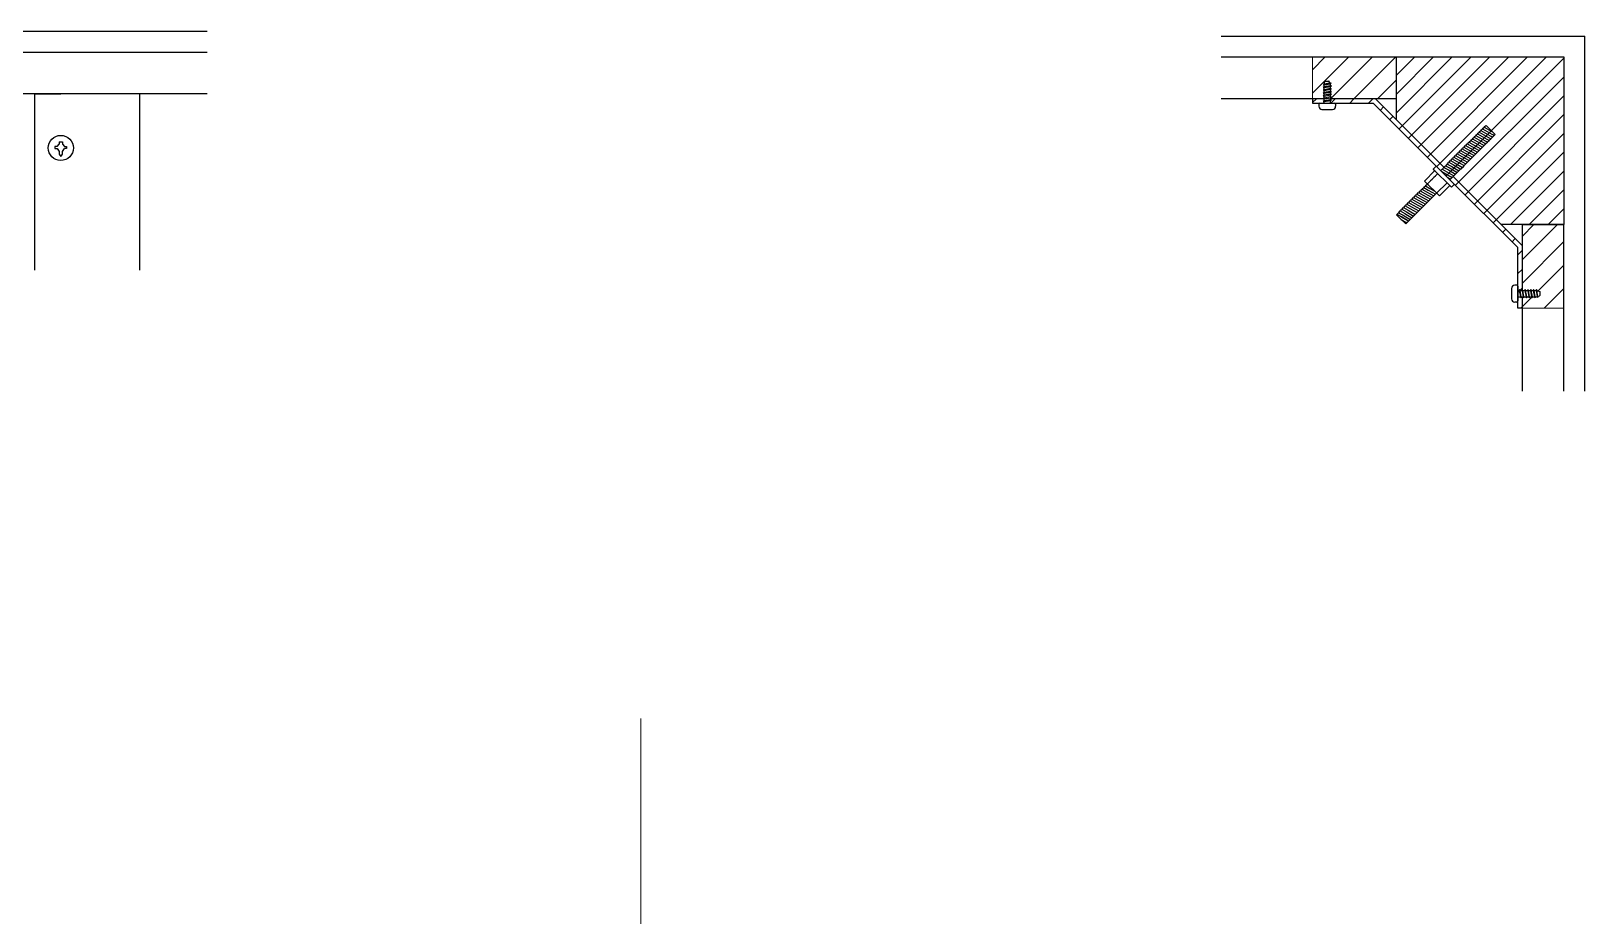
# Model space of a CAD drawing. Header units: millimetres. Extents: x 87 to 2337, y 122 to 625.
# Drawn here: x 943.7 to 1017.8, y 206.2 to 248.5 of the extents above; entities that cross this region are included whole.
import ezdxf

# ---------------------------------------------------------------- set-up
doc = ezdxf.new("R2010")
doc.units = ezdxf.units.MM
doc.layers.get('0').update_dxf_attribs({"color": 255})
doc.layers.add('A-FURN', color=8, linetype='Continuous', lineweight=18)
doc.layers.add('GIUNZIONI', color=2, linetype='Continuous')
doc.layers.add('VITI', color=4, linetype='Continuous')

# ---------------------------------------------------------------- blocks, each defined once
blk = doc.blocks.new('*U58')
blk.add_lwpolyline([(0.107, -0.25), (0.053, 0.05), (0.029, 0.1), (0.018, 0.05), (0.072, -0.25), (0.1, -0.3), (0.107, -0.25)])
blk = doc.blocks.new('*U57')
at = {"layer": 'GIUNZIONI', "color": 0, "linetype": 'ByBlock', "lineweight": -2, "transparency": 16777216}
for p in [(40.302, 254.755), (40.435, 254.755), (40.569, 254.755), (40.703, 254.755), (40.837, 254.755), (40.971, 254.755)]:
    blk.add_blockref('*U58', p, dxfattribs=at)
blk = doc.blocks.new('*U56')
blk.add_lwpolyline([(0.107, -0.25), (0.053, 0.05), (0.029, 0.1), (0.018, 0.05), (0.072, -0.25), (0.1, -0.3), (0.107, -0.25)])
blk = doc.blocks.new('*U55')
at = {"layer": 'GIUNZIONI', "color": 0, "linetype": 'ByBlock', "lineweight": -2, "transparency": 16777216}
for p in [(40.302, 254.755), (40.435, 254.755), (40.569, 254.755), (40.703, 254.755), (40.837, 254.755), (40.971, 254.755)]:
    blk.add_blockref('*U56', p, dxfattribs=at)

msp = doc.modelspace()

# ---------------------------------------------------------------- hatches: boundary and pattern name
at = {"layer": 'A-FURN'}
h = msp.add_hatch(dxfattribs=at)
h.set_pattern_fill('ANSI31', color=256, scale=0.25)
h.set_pattern_definition([(45, (0, 42.13505), (-0.561266, 0.561266), [])])
edge = h.paths.add_edge_path()
edge.add_line((1008.85, 247.228), (1004.85, 247.228))
edge.add_line((1004.85, 247.228), (1004.85, 245.228))
edge.add_line((1004.85, 245.228), (1005.392, 245.228))
edge.add_line((1005.392, 245.228), (1005.4, 245.23))
edge.add_line((1005.4, 245.23), (1005.35, 245.24))
edge.add_line((1005.35, 245.24), (1005.4, 245.265))
edge.add_line((1005.4, 245.265), (1005.4, 245.364))
edge.add_line((1005.4, 245.364), (1005.35, 245.374))
edge.add_line((1005.35, 245.374), (1005.4, 245.398))
edge.add_line((1005.4, 245.398), (1005.4, 245.497))
edge.add_line((1005.4, 245.497), (1005.35, 245.508))
edge.add_line((1005.35, 245.508), (1005.4, 245.532))
edge.add_line((1005.4, 245.532), (1005.4, 245.631))
edge.add_line((1005.4, 245.631), (1005.35, 245.642))
edge.add_line((1005.35, 245.642), (1005.4, 245.666))
edge.add_line((1005.4, 245.666), (1005.4, 245.765))
edge.add_line((1005.4, 245.765), (1005.35, 245.776))
edge.add_line((1005.35, 245.776), (1005.4, 245.8))
edge.add_line((1005.4, 245.8), (1005.4, 245.899))
edge.add_line((1005.4, 245.899), (1005.35, 245.91))
edge.add_line((1005.35, 245.91), (1005.404, 245.935))
edge.add_arc((1005.6, 245.892), 0.2, 159.44395, 167.73615, ccw=False)
edge.add_line((1005.413, 245.962), (1005.442, 246.077))
edge.add_line((1005.442, 246.077), (1005.639, 246.077))
edge.add_spline(control_points=[(1005.631, 246.077), (1005.639, 246.077), (1005.646, 246.071), (1005.649, 246.065)], knot_values=[0, 0, 0, 0, 0.021554, 0.021554, 0.021554, 0.021554], degree=3, periodic=0)
edge.add_line((1005.649, 246.065), (1005.679, 245.984))
edge.add_line((1005.679, 245.984), (1005.741, 245.98))
edge.add_line((1005.741, 245.98), (1005.691, 245.951))
edge.add_arc((1005.5, 245.892), 0.2, 0, 17.08956, ccw=False)
edge.add_line((1005.7, 245.892), (1005.7, 245.854))
edge.add_line((1005.7, 245.854), (1005.75, 245.847))
edge.add_line((1005.75, 245.847), (1005.7, 245.819))
edge.add_line((1005.7, 245.819), (1005.7, 245.72))
edge.add_line((1005.7, 245.72), (1005.75, 245.714))
edge.add_line((1005.75, 245.714), (1005.7, 245.685))
edge.add_line((1005.7, 245.685), (1005.7, 245.586))
edge.add_line((1005.7, 245.586), (1005.75, 245.58))
edge.add_line((1005.75, 245.58), (1005.7, 245.551))
edge.add_line((1005.7, 245.551), (1005.7, 245.452))
edge.add_line((1005.7, 245.452), (1005.75, 245.446))
edge.add_line((1005.75, 245.446), (1005.7, 245.417))
edge.add_line((1005.7, 245.417), (1005.7, 245.318))
edge.add_line((1005.7, 245.318), (1005.75, 245.312))
edge.add_line((1005.75, 245.312), (1005.7, 245.283))
edge.add_line((1005.7, 245.283), (1005.7, 245.228))
edge.add_line((1005.7, 245.228), (1007.85, 245.228))
edge.add_line((1007.85, 245.228), (1008.85, 245.228))
edge.add_line((1008.85, 245.228), (1008.85, 247.228))
edge = h.paths.add_edge_path()
edge.add_line((1016.85, 239.228), (1014.85, 239.228))
edge.add_line((1014.85, 239.228), (1014.85, 238.228))
edge.add_line((1014.85, 238.228), (1014.85, 236.087))
edge.add_line((1014.85, 236.087), (1014.851, 236.078))
edge.add_line((1014.851, 236.078), (1014.862, 236.128))
edge.add_line((1014.862, 236.128), (1014.886, 236.078))
edge.add_line((1014.886, 236.078), (1014.985, 236.078))
edge.add_line((1014.985, 236.078), (1014.996, 236.128))
edge.add_line((1014.996, 236.128), (1015.02, 236.078))
edge.add_line((1015.02, 236.078), (1015.119, 236.078))
edge.add_line((1015.119, 236.078), (1015.13, 236.128))
edge.add_line((1015.13, 236.128), (1015.154, 236.078))
edge.add_line((1015.154, 236.078), (1015.253, 236.078))
edge.add_line((1015.253, 236.078), (1015.263, 236.128))
edge.add_line((1015.263, 236.128), (1015.288, 236.078))
edge.add_line((1015.288, 236.078), (1015.387, 236.078))
edge.add_line((1015.387, 236.078), (1015.397, 236.128))
edge.add_line((1015.397, 236.128), (1015.421, 236.078))
edge.add_line((1015.421, 236.078), (1015.52, 236.078))
edge.add_line((1015.52, 236.078), (1015.531, 236.128))
edge.add_line((1015.531, 236.128), (1015.556, 236.074))
edge.add_arc((1015.514, 235.878), 0.2, 69.44395, 77.73615, ccw=False)
edge.add_line((1015.584, 236.066), (1015.699, 236.036))
edge.add_line((1015.699, 236.036), (1015.699, 235.839))
edge.add_spline(control_points=[(1015.699, 235.847), (1015.699, 235.84), (1015.693, 235.832), (1015.686, 235.829)], knot_values=[0, 0, 0, 0, 0.021554, 0.021554, 0.021554, 0.021554], degree=3, periodic=0)
edge.add_line((1015.686, 235.829), (1015.605, 235.799))
edge.add_line((1015.605, 235.799), (1015.601, 235.737))
edge.add_line((1015.601, 235.737), (1015.572, 235.787))
edge.add_arc((1015.514, 235.978), 0.2, 270, 287.08956, ccw=False)
edge.add_line((1015.514, 235.778), (1015.475, 235.778))
edge.add_line((1015.475, 235.778), (1015.469, 235.728))
edge.add_line((1015.469, 235.728), (1015.44, 235.778))
edge.add_line((1015.44, 235.778), (1015.341, 235.778))
edge.add_line((1015.341, 235.778), (1015.335, 235.728))
edge.add_line((1015.335, 235.728), (1015.306, 235.778))
edge.add_line((1015.306, 235.778), (1015.208, 235.778))
edge.add_line((1015.208, 235.778), (1015.201, 235.728))
edge.add_line((1015.201, 235.728), (1015.173, 235.778))
edge.add_line((1015.173, 235.778), (1015.074, 235.778))
edge.add_line((1015.074, 235.778), (1015.067, 235.728))
edge.add_line((1015.067, 235.728), (1015.039, 235.778))
edge.add_line((1015.039, 235.778), (1014.94, 235.778))
edge.add_line((1014.94, 235.778), (1014.934, 235.728))
edge.add_line((1014.934, 235.728), (1014.905, 235.778))
edge.add_line((1014.905, 235.778), (1014.85, 235.778))
edge.add_line((1014.85, 235.778), (1014.85, 235.228))
edge.add_line((1014.85, 235.228), (1016.85, 235.228))
edge.add_line((1016.85, 235.228), (1016.85, 239.228))
h = msp.add_hatch(dxfattribs=at)
h.set_pattern_fill('ANSI31', color=256, scale=0.2)
h.set_pattern_definition([(45, (0, 42.13505), (-0.4490128, 0.4490128), [])])
h.paths.add_polyline_path([(1008.85, 247.228), (1008.85, 245.228), (1008.85, 244.228), (1007.85, 245.228), (1004.85, 245.228), (1004.85, 245.028), (1005.55, 245.028), (1005.9, 245.028), (1007.75, 245.028), (1011.409, 241.369), (1014.65, 238.128), (1014.65, 235.228), (1014.85, 235.228), (1014.85, 238.228), (1013.85, 239.228), (1014.85, 239.228), (1016.85, 239.228), (1016.85, 247.228)])
h.paths.add_polyline_path([(1012.958, 243.801), (1013.001, 243.777), (1012.967, 243.811)], flags=16)
h.paths.add_polyline_path([(1013.318, 243.346), (1013.352, 243.312), (1013.361, 243.321)], flags=16)
h.paths.add_polyline_path([(1013.442, 243.401), (1013.398, 243.426), (1013.432, 243.392)], flags=16)
h.paths.add_polyline_path([(1013.525, 243.479), (1013.478, 243.506), (1013.517, 243.467)], flags=16)
h.paths.add_polyline_path([(1012.877, 243.721), (1012.807, 243.651), (1012.841, 243.617), (1013.019, 243.515), (1013.1, 243.595)], flags=16)
h.paths.add_polyline_path([(1013.081, 243.857), (1013.047, 243.891), (1013.038, 243.882)], flags=16)
h.paths.add_polyline_path([(1013.077, 243.106), (1013.112, 243.071), (1013.121, 243.081)], flags=16)
h.paths.add_polyline_path([(1013.201, 243.161), (1013.158, 243.186), (1013.192, 243.152)], flags=16)
h.paths.add_polyline_path([(1013.238, 243.266), (1013.272, 243.232), (1013.281, 243.241)], flags=16)
h.paths.add_polyline_path([(1012.717, 243.561), (1012.646, 243.49), (1012.681, 243.456), (1012.859, 243.355), (1012.939, 243.435)], flags=16)
h.paths.add_polyline_path([(1013.041, 243.001), (1012.997, 243.025), (1013.031, 242.991)], flags=16)
h.paths.add_polyline_path([(1012.557, 243.401), (1012.486, 243.33), (1012.52, 243.296), (1012.699, 243.195), (1012.779, 243.275)], flags=16)
h.paths.add_polyline_path([(1012.757, 242.785), (1012.791, 242.751), (1012.8, 242.76)], flags=16)
h.paths.add_polyline_path([(1012.881, 242.84), (1012.837, 242.865), (1012.871, 242.831)], flags=16)
h.paths.add_polyline_path([(1012.917, 242.945), (1012.951, 242.911), (1012.961, 242.921)], flags=16)
h.paths.add_polyline_path([(1012.397, 243.24), (1012.326, 243.17), (1012.36, 243.136), (1012.538, 243.034), (1012.619, 243.115)], flags=16)
h.paths.add_polyline_path([(1012.72, 242.68), (1012.677, 242.705), (1012.711, 242.671)], flags=16)
h.paths.add_polyline_path([(1005.7, 245.283), (1005.4, 245.23), (1005.4, 245.131), (1005.7, 245.185)], flags=17)
h.paths.add_polyline_path([(1014.752, 236.078), (1014.806, 235.778), (1014.905, 235.778), (1014.851, 236.078)], flags=16)

# ---------------------------------------------------------------- linework, layer by layer
for p, q in [((902.426, 248.465), (952.093, 248.465)), ((1000.486, 248.228), (1017.85, 248.228)), ((1017.85, 231.267), (1017.85, 248.228)), ((902.426, 247.465), (952.093, 247.465)), ((1000.486, 247.228), (1008.85, 247.228)), ((1008.85, 245.228), (1008.85, 247.228)), ((1008.85, 247.228), (1016.85, 247.228)), ((1016.85, 247.228), (1016.85, 239.228)), ((952.093, 245.465), (902.426, 245.465)), ((943.85, 245.465), (943.85, 237.046)), ((946.35, 245.465), (943.85, 245.465)), ((943.85, 245.465), (945.1, 245.465)), ((948.85, 245.465), (948.85, 237.046)), ((1005.4, 245.228), (1000.486, 245.228)), ((1004.85, 245.228), (1004.85, 245.028)), ((1005.4, 245.228), (1004.85, 245.228)), ((1004.85, 245.028), (1007.75, 245.028)), ((1004.85, 245.028), (1005.55, 245.028)), ((1005.15, 244.978), (1005.15, 244.878)), ((1005.15, 244.878), (1005.15, 244.878)), ((1008.85, 245.228), (1005.7, 245.228)), ((1007.85, 245.228), (1005.7, 245.228)), ((1005.95, 244.978), (1005.95, 244.878)), ((1005.95, 244.878), (1005.95, 244.878)), ((1007.85, 245.228), (1007.55, 245.228)), ((1007.75, 245.028), (1011.409, 241.369)), ((1008.85, 245.228), (1007.85, 245.228)), ((1007.85, 245.228), (1011.128, 241.951)), ((1008.85, 244.228), (1008.85, 245.228)), ((1005.3, 244.728), (1005.8, 244.728)), ((1010.61, 241.878), (1011.48, 241.015)), ((1010.61, 241.878), (1010.688, 241.801)), ((1010.193, 241.306), (1010.907, 240.598)), ((1010.328, 241.172), (1010.823, 241.667)), ((1010.772, 240.732), (1011.267, 241.227)), ((1011.48, 241.015), (1011.402, 241.093)), ((1011.409, 241.369), (1014.65, 238.128)), ((1011.559, 241.519), (1014.85, 238.228)), ((1014.85, 239.228), (1013.85, 239.228)), ((1014.85, 239.228), (1016.85, 239.228)), ((1016.85, 239.228), (1014.85, 239.228)), ((1014.85, 239.228), (1014.85, 236.078)), ((1014.85, 239.228), (1014.85, 238.228)), ((1016.85, 231.267), (1016.85, 239.228)), ((1014.65, 235.228), (1014.65, 238.128)), ((1014.85, 238.228), (1014.85, 237.928)), ((1014.85, 238.228), (1014.85, 236.078)), ((1014.35, 236.178), (1014.35, 235.678)), ((1014.6, 236.328), (1014.5, 236.328)), ((1014.5, 236.328), (1014.5, 236.328)), ((1014.65, 235.228), (1014.65, 235.928)), ((1014.6, 235.528), (1014.5, 235.528)), ((1014.5, 235.528), (1014.5, 235.528)), ((1014.85, 235.228), (1014.65, 235.228)), ((1014.85, 235.778), (1014.85, 235.228)), ((1014.85, 235.778), (1014.85, 231.267))]:
    msp.add_line(p, q)
at = {"color": 0}
for p, q in [((1010.193, 241.306), (1010.688, 241.801)), ((1010.61, 241.878), (1010.752, 242.02)), ((1010.313, 241.157), (1010.384, 241.116)), ((1010.322, 241.166), (1010.328, 241.172)), ((1010.473, 241.317), (1010.473, 241.317)), ((1010.483, 241.327), (1010.553, 241.397)), ((1010.634, 241.477), (1010.634, 241.477)), ((1010.643, 241.487), (1010.714, 241.558)), ((1010.714, 241.558), (1010.714, 241.558)), ((1010.794, 241.638), (1010.794, 241.638)), ((1010.907, 240.598), (1011.402, 241.093)), ((1011.198, 241.157), (1011.198, 241.157)), ((1011.48, 241.015), (1011.621, 241.157)), ((1010.772, 240.732), (1010.717, 240.677)), ((1011.037, 240.997), (1011.037, 240.997))]:
    msp.add_line(p, q, dxfattribs=at)
at = {"color": 4}
for p, q in [((1010.162, 241.006), (1010.233, 241.077)), ((1010.162, 241.006), (1010.233, 241.077)), ((1010.233, 241.077), (1010.454, 240.951)), ((1010.242, 241.086), (1010.313, 241.157)), ((1010.242, 241.086), (1010.276, 241.052)), ((1010.322, 241.166), (1010.357, 241.132)), ((1009.441, 240.285), (1009.512, 240.355)), ((1009.512, 240.355), (1009.733, 240.23)), ((1009.521, 240.365), (1009.592, 240.436)), ((1009.521, 240.365), (1009.592, 240.436)), ((1009.521, 240.365), (1009.555, 240.331)), ((1009.592, 240.436), (1009.813, 240.31)), ((1009.601, 240.445), (1009.672, 240.516)), ((1009.601, 240.445), (1009.635, 240.411)), ((1009.672, 240.516), (1009.893, 240.39)), ((1009.681, 240.525), (1009.752, 240.596)), ((1009.681, 240.525), (1009.752, 240.596)), ((1009.681, 240.525), (1009.715, 240.491)), ((1009.752, 240.596), (1009.973, 240.47)), ((1009.761, 240.605), (1009.832, 240.676)), ((1009.761, 240.605), (1009.796, 240.571)), ((1009.813, 240.31), (1010.156, 240.116)), ((1009.832, 240.676), (1010.053, 240.551)), ((1009.842, 240.685), (1009.912, 240.756)), ((1009.842, 240.685), (1009.912, 240.756)), ((1009.842, 240.685), (1009.876, 240.651)), ((1009.893, 240.39), (1010.236, 240.196)), ((1009.912, 240.756), (1010.133, 240.631)), ((1009.922, 240.766), (1009.992, 240.836)), ((1009.922, 240.766), (1009.956, 240.731)), ((1009.973, 240.47), (1010.316, 240.276)), ((1009.992, 240.836), (1010.214, 240.711)), ((1010.002, 240.846), (1010.073, 240.916)), ((1010.002, 240.846), (1010.073, 240.916)), ((1010.002, 240.846), (1010.036, 240.812)), ((1010.053, 240.551), (1010.396, 240.356)), ((1010.073, 240.916), (1010.294, 240.791)), ((1010.082, 240.926), (1010.153, 240.997)), ((1010.082, 240.926), (1010.116, 240.892)), ((1010.133, 240.631), (1010.476, 240.436)), ((1010.153, 240.997), (1010.374, 240.871)), ((1010.162, 241.006), (1010.196, 240.972)), ((1010.214, 240.711), (1010.557, 240.516)), ((1010.294, 240.791), (1010.637, 240.596)), ((1010.387, 240.347), (1010.316, 240.276)), ((1010.387, 240.347), (1010.353, 240.381)), ((1010.374, 240.871), (1010.717, 240.677)), ((1010.467, 240.427), (1010.396, 240.356)), ((1010.467, 240.427), (1010.433, 240.461)), ((1010.454, 240.951), (1010.68, 240.823)), ((1010.547, 240.507), (1010.476, 240.436)), ((1010.547, 240.507), (1010.513, 240.541)), ((1010.627, 240.587), (1010.557, 240.516)), ((1010.627, 240.587), (1010.593, 240.621)), ((1010.707, 240.667), (1010.637, 240.596)), ((1010.707, 240.667), (1010.673, 240.701)), ((1008.853, 239.697), (1008.88, 239.724)), ((1009.026, 239.524), (1008.853, 239.697)), ((1008.88, 239.724), (1008.951, 239.794)), ((1008.88, 239.724), (1008.951, 239.794)), ((1008.88, 239.724), (1008.914, 239.69)), ((1008.914, 239.69), (1009.091, 239.589)), ((1009.091, 239.589), (1008.914, 239.69)), ((1008.951, 239.794), (1009.172, 239.669)), ((1008.96, 239.804), (1009.031, 239.875)), ((1008.96, 239.804), (1008.994, 239.77)), ((1009.031, 239.875), (1009.252, 239.749)), ((1009.04, 239.884), (1009.111, 239.955)), ((1009.04, 239.884), (1009.111, 239.955)), ((1009.04, 239.884), (1009.074, 239.85)), ((1009.091, 239.589), (1009.391, 239.419)), ((1009.435, 239.394), (1009.091, 239.589)), ((1009.111, 239.955), (1009.332, 239.829)), ((1009.12, 239.964), (1009.191, 240.035)), ((1009.12, 239.964), (1009.155, 239.93)), ((1009.172, 239.669), (1009.515, 239.474)), ((1009.191, 240.035), (1009.412, 239.91)), ((1009.201, 240.044), (1009.271, 240.115)), ((1009.201, 240.044), (1009.271, 240.115)), ((1009.201, 240.044), (1009.235, 240.01)), ((1009.252, 239.749), (1009.595, 239.555)), ((1009.271, 240.115), (1009.492, 239.99)), ((1009.281, 240.124), (1009.351, 240.195)), ((1009.281, 240.124), (1009.315, 240.09)), ((1009.332, 239.829), (1009.675, 239.635)), ((1009.351, 240.195), (1009.572, 240.07)), ((1009.361, 240.205), (1009.431, 240.275)), ((1009.361, 240.205), (1009.431, 240.275)), ((1009.361, 240.205), (1009.395, 240.17)), ((1009.412, 239.91), (1009.755, 239.715)), ((1009.431, 240.275), (1009.652, 240.15)), ((1009.441, 240.285), (1009.475, 240.251)), ((1009.492, 239.99), (1009.835, 239.795)), ((1009.585, 239.545), (1009.551, 239.579)), ((1009.572, 240.07), (1009.915, 239.875)), ((1009.666, 239.625), (1009.595, 239.555)), ((1009.666, 239.625), (1009.631, 239.659)), ((1009.652, 240.15), (1009.996, 239.955)), ((1009.746, 239.705), (1009.675, 239.635)), ((1009.746, 239.705), (1009.712, 239.74)), ((1009.733, 240.23), (1010.076, 240.035)), ((1009.826, 239.786), (1009.755, 239.715)), ((1009.826, 239.786), (1009.792, 239.82)), ((1009.906, 239.866), (1009.835, 239.795)), ((1009.906, 239.866), (1009.872, 239.9)), ((1009.986, 239.946), (1009.915, 239.875)), ((1009.986, 239.946), (1009.952, 239.98)), ((1010.066, 240.026), (1009.996, 239.955)), ((1010.066, 240.026), (1010.032, 240.06)), ((1010.146, 240.106), (1010.076, 240.035)), ((1010.146, 240.106), (1010.112, 240.14)), ((1010.227, 240.186), (1010.156, 240.116)), ((1010.227, 240.186), (1010.192, 240.22)), ((1010.307, 240.266), (1010.236, 240.196)), ((1010.307, 240.266), (1010.273, 240.301)), ((1009.026, 239.524), (1009.295, 239.255)), ((1009.079, 239.471), (1009.354, 239.314)), ((1009.345, 239.305), (1009.295, 239.255)), ((1009.345, 239.305), (1009.311, 239.339)), ((1009.425, 239.385), (1009.354, 239.314)), ((1009.425, 239.385), (1009.391, 239.419)), ((1009.505, 239.465), (1009.435, 239.394)), ((1009.505, 239.465), (1009.471, 239.499)), ((1009.585, 239.545), (1009.515, 239.474))]:
    msp.add_line(p, q, dxfattribs=at)
msp.add_circle((945.1, 242.885), 0.6)
for centre, radius, start, end in [((1005.2, 244.978), 0.05, 90, 180), ((1005.3, 244.878), 0.15, 180, 270), ((1005.8, 244.878), 0.15, 270, 0), ((1005.9, 244.978), 0.05, 0, 90), ((1014.5, 236.178), 0.15, 90, 180), ((1014.6, 236.278), 0.05, 0, 90), ((1014.5, 235.678), 0.15, 180, 270), ((1014.6, 235.578), 0.05, 270, 0)]:
    msp.add_arc(centre, radius, start, end)
at = {"layer": 'A-FURN'}
for p, q in [((1004.85, 245.228), (1004.85, 247.228)), ((1014.85, 235.228), (1016.85, 235.228)), ((972.787, 215.648), (972.787, 192.72))]:
    msp.add_line(p, q, dxfattribs=at)
at = {"layer": 'GIUNZIONI'}
for p, q in [((1005.404, 245.935), (1005.35, 245.91)), ((1005.35, 245.91), (1005.4, 245.899)), ((1005.4, 245.899), (1005.691, 245.951)), ((1005.4, 245.8), (1005.4, 245.892)), ((1005.4, 245.666), (1005.4, 245.765)), ((1005.4, 245.532), (1005.4, 245.631)), ((1005.4, 245.398), (1005.4, 245.497)), ((1005.679, 245.984), (1005.404, 245.935)), ((1005.413, 245.962), (1005.441, 246.073)), ((1005.446, 246.077), (1005.631, 246.077)), ((1005.679, 245.984), (1005.649, 246.065)), ((1005.741, 245.98), (1005.679, 245.984)), ((1005.691, 245.951), (1005.741, 245.98)), ((1005.7, 245.854), (1005.7, 245.892)), ((1005.7, 245.72), (1005.7, 245.819)), ((1005.7, 245.586), (1005.7, 245.685)), ((1005.7, 245.452), (1005.7, 245.551)), ((1005.2, 245.028), (1005.9, 245.028)), ((1005.4, 245.265), (1005.4, 245.364)), ((1005.4, 245.131), (1005.4, 245.23)), ((1005.4, 245.028), (1005.4, 245.096)), ((1005.7, 245.318), (1005.7, 245.417)), ((1005.7, 245.185), (1005.7, 245.283)), ((1005.7, 245.028), (1005.7, 245.15)), ((944.92, 242.953), (944.82, 242.953)), ((944.82, 242.953), (944.82, 242.853)), ((944.82, 242.853), (944.92, 242.853)), ((944.92, 242.953), (945.02, 243.068)), ((944.92, 242.853), (945.02, 242.719)), ((945.02, 243.183), (945.18, 243.183)), ((945.02, 243.183), (945.02, 243.068)), ((945.02, 242.719), (945.02, 242.585)), ((945.02, 242.585), (945.099, 242.484)), ((945.099, 242.484), (945.18, 242.585)), ((945.18, 243.183), (945.18, 243.068)), ((945.18, 243.068), (945.28, 242.953)), ((945.18, 242.719), (945.28, 242.853)), ((945.18, 242.585), (945.18, 242.719)), ((945.28, 242.953), (945.38, 242.953)), ((945.38, 242.853), (945.28, 242.853)), ((945.38, 242.953), (945.38, 242.853)), ((1014.65, 236.278), (1014.65, 235.578)), ((1014.65, 236.078), (1014.718, 236.078)), ((1014.752, 236.078), (1014.851, 236.078)), ((1014.886, 236.078), (1014.985, 236.078)), ((1015.02, 236.078), (1015.119, 236.078)), ((1015.154, 236.078), (1015.253, 236.078)), ((1015.288, 236.078), (1015.387, 236.078)), ((1015.421, 236.078), (1015.514, 236.078)), ((1015.531, 236.128), (1015.52, 236.078)), ((1015.52, 236.078), (1015.572, 235.787)), ((1015.556, 236.074), (1015.531, 236.128)), ((1015.605, 235.799), (1015.556, 236.074)), ((1015.584, 236.066), (1015.694, 236.038)), ((1015.699, 236.033), (1015.699, 235.847)), ((1014.65, 235.778), (1014.771, 235.778)), ((1014.806, 235.778), (1014.905, 235.778)), ((1014.94, 235.778), (1015.039, 235.778)), ((1015.074, 235.778), (1015.173, 235.778)), ((1015.208, 235.778), (1015.306, 235.778)), ((1015.341, 235.778), (1015.44, 235.778)), ((1015.475, 235.778), (1015.514, 235.778)), ((1015.572, 235.787), (1015.601, 235.737)), ((1015.601, 235.737), (1015.605, 235.799)), ((1015.605, 235.799), (1015.686, 235.829))]:
    msp.add_line(p, q, dxfattribs=at)
for centre, start, end in [((1005.6, 245.892), 178.0665, 180), ((1005.6, 245.892), 159.44395, 167.73615), ((1005.5, 245.892), 0, 17.08956), ((1015.514, 235.878), 88.0665, 90), ((1015.514, 235.878), 69.44395, 77.73615), ((1015.514, 235.978), 270, 287.08956)]:
    msp.add_arc(centre, 0.2, start, end, dxfattribs=at)
for points in [[(1005.441, 246.073), (1005.441, 246.075), (1005.443, 246.077), (1005.446, 246.077)], [(1005.649, 246.065), (1005.646, 246.071), (1005.639, 246.077), (1005.631, 246.077)], [(1015.694, 236.038), (1015.696, 236.037), (1015.699, 236.035), (1015.699, 236.033)], [(1015.686, 235.829), (1015.693, 235.832), (1015.699, 235.84), (1015.699, 235.847)]]:
    msp.add_open_spline(points, degree=3, dxfattribs=at)
at = {"layer": 'VITI', "color": 4}
for p, q in [((1012.406, 243.25), (1012.477, 243.321)), ((1012.406, 243.25), (1012.477, 243.321)), ((1012.477, 243.321), (1012.699, 243.195)), ((1012.486, 243.33), (1012.557, 243.401)), ((1012.486, 243.33), (1012.52, 243.296)), ((1012.557, 243.401), (1012.779, 243.275)), ((1012.566, 243.41), (1012.637, 243.481)), ((1012.566, 243.41), (1012.637, 243.481)), ((1012.566, 243.41), (1012.6, 243.376)), ((1012.637, 243.481), (1012.859, 243.355)), ((1012.646, 243.49), (1012.717, 243.561)), ((1012.646, 243.49), (1012.681, 243.456)), ((1012.717, 243.561), (1012.939, 243.435)), ((1012.727, 243.571), (1012.797, 243.641)), ((1012.727, 243.571), (1012.797, 243.641)), ((1012.727, 243.571), (1012.761, 243.536)), ((1012.779, 243.275), (1013.121, 243.081)), ((1012.797, 243.641), (1013.019, 243.515)), ((1012.807, 243.651), (1012.877, 243.721)), ((1012.807, 243.651), (1012.841, 243.617)), ((1012.859, 243.355), (1013.201, 243.161)), ((1012.877, 243.721), (1013.1, 243.595)), ((1012.887, 243.731), (1012.958, 243.801)), ((1012.887, 243.731), (1012.958, 243.801)), ((1012.887, 243.731), (1012.921, 243.697)), ((1012.939, 243.435), (1013.281, 243.241)), ((1012.958, 243.801), (1013.18, 243.676)), ((1012.967, 243.811), (1013.038, 243.882)), ((1012.967, 243.811), (1013.001, 243.777)), ((1013.019, 243.515), (1013.361, 243.321)), ((1013.038, 243.882), (1013.26, 243.756)), ((1013.047, 243.891), (1013.118, 243.962)), ((1013.047, 243.891), (1013.118, 243.962)), ((1013.047, 243.891), (1013.081, 243.857)), ((1013.1, 243.595), (1013.442, 243.401)), ((1013.118, 243.962), (1013.152, 243.943)), ((1013.152, 243.943), (1013.299, 243.795)), ((1013.152, 243.943), (1013.563, 243.532)), ((1013.18, 243.676), (1013.522, 243.482)), ((1013.26, 243.756), (1013.442, 243.653)), ((1013.352, 243.312), (1013.281, 243.241)), ((1013.299, 243.795), (1013.563, 243.532)), ((1013.352, 243.312), (1013.318, 243.346)), ((1013.432, 243.392), (1013.361, 243.321)), ((1013.432, 243.392), (1013.398, 243.426)), ((1013.512, 243.472), (1013.442, 243.401)), ((1013.512, 243.472), (1013.478, 243.506)), ((1013.54, 243.5), (1013.522, 243.482)), ((1013.563, 243.532), (1013.54, 243.5)), ((1011.685, 242.529), (1011.755, 242.599)), ((1011.755, 242.599), (1011.977, 242.474)), ((1011.765, 242.609), (1011.836, 242.68)), ((1011.765, 242.609), (1011.836, 242.68)), ((1011.765, 242.609), (1011.799, 242.575)), ((1011.836, 242.68), (1012.057, 242.554)), ((1011.845, 242.689), (1011.916, 242.76)), ((1011.845, 242.689), (1011.879, 242.655)), ((1011.916, 242.76), (1012.138, 242.634)), ((1011.925, 242.769), (1011.996, 242.84)), ((1011.925, 242.769), (1011.996, 242.84)), ((1011.925, 242.769), (1011.959, 242.735)), ((1011.996, 242.84), (1012.218, 242.714)), ((1012.005, 242.849), (1012.076, 242.92)), ((1012.005, 242.849), (1012.039, 242.815)), ((1012.057, 242.554), (1012.4, 242.36)), ((1012.076, 242.92), (1012.298, 242.794)), ((1012.085, 242.929), (1012.156, 243)), ((1012.085, 242.929), (1012.156, 243)), ((1012.085, 242.929), (1012.12, 242.895)), ((1012.138, 242.634), (1012.48, 242.44)), ((1012.156, 243), (1012.378, 242.874)), ((1012.166, 243.009), (1012.236, 243.08)), ((1012.166, 243.009), (1012.2, 242.975)), ((1012.218, 242.714), (1012.56, 242.52)), ((1012.236, 243.08), (1012.458, 242.954)), ((1012.246, 243.09), (1012.316, 243.16)), ((1012.246, 243.09), (1012.316, 243.16)), ((1012.246, 243.09), (1012.28, 243.055)), ((1012.298, 242.794), (1012.64, 242.6)), ((1012.316, 243.16), (1012.538, 243.034)), ((1012.326, 243.17), (1012.397, 243.24)), ((1012.326, 243.17), (1012.36, 243.136)), ((1012.378, 242.874), (1012.72, 242.68)), ((1012.397, 243.24), (1012.619, 243.115)), ((1012.406, 243.25), (1012.44, 243.216)), ((1012.458, 242.954), (1012.8, 242.76)), ((1012.551, 242.51), (1012.516, 242.545)), ((1012.538, 243.034), (1012.881, 242.84)), ((1012.631, 242.591), (1012.56, 242.52)), ((1012.631, 242.591), (1012.597, 242.625)), ((1012.619, 243.115), (1012.961, 242.921)), ((1012.711, 242.671), (1012.64, 242.6)), ((1012.711, 242.671), (1012.677, 242.705)), ((1012.699, 243.195), (1013.041, 243.001)), ((1012.791, 242.751), (1012.72, 242.68)), ((1012.791, 242.751), (1012.757, 242.785)), ((1012.871, 242.831), (1012.8, 242.76)), ((1012.871, 242.831), (1012.837, 242.865)), ((1012.951, 242.911), (1012.881, 242.84)), ((1012.951, 242.911), (1012.917, 242.945)), ((1013.031, 242.991), (1012.961, 242.921)), ((1013.031, 242.991), (1012.997, 243.025)), ((1013.112, 243.071), (1013.041, 243.001)), ((1013.112, 243.071), (1013.077, 243.106)), ((1013.192, 243.152), (1013.121, 243.081)), ((1013.192, 243.152), (1013.158, 243.186)), ((1013.272, 243.232), (1013.201, 243.161)), ((1013.272, 243.232), (1013.238, 243.266)), ((1010.967, 241.811), (1011.034, 241.878)), ((1011.034, 241.878), (1011.256, 241.752)), ((1011.044, 241.888), (1011.114, 241.958)), ((1011.044, 241.888), (1011.078, 241.853)), ((1011.114, 241.958), (1011.336, 241.833)), ((1011.124, 241.968), (1011.195, 242.038)), ((1011.124, 241.968), (1011.195, 242.038)), ((1011.124, 241.968), (1011.158, 241.934)), ((1011.195, 242.038), (1011.416, 241.913)), ((1011.204, 242.048), (1011.275, 242.118)), ((1011.204, 242.048), (1011.238, 242.014)), ((1011.275, 242.118), (1011.496, 241.993)), ((1011.284, 242.128), (1011.355, 242.199)), ((1011.284, 242.128), (1011.355, 242.199)), ((1011.284, 242.128), (1011.318, 242.094)), ((1011.336, 241.833), (1011.679, 241.638)), ((1011.355, 242.199), (1011.576, 242.073)), ((1011.364, 242.208), (1011.435, 242.279)), ((1011.364, 242.208), (1011.398, 242.174)), ((1011.416, 241.913), (1011.759, 241.718)), ((1011.435, 242.279), (1011.657, 242.153)), ((1011.444, 242.288), (1011.515, 242.359)), ((1011.444, 242.288), (1011.515, 242.359)), ((1011.444, 242.288), (1011.479, 242.254)), ((1011.496, 241.993), (1011.839, 241.799)), ((1011.515, 242.359), (1011.737, 242.233)), ((1011.525, 242.368), (1011.595, 242.439)), ((1011.525, 242.368), (1011.559, 242.334)), ((1011.576, 242.073), (1011.919, 241.879)), ((1011.595, 242.439), (1011.817, 242.313)), ((1011.605, 242.449), (1011.675, 242.519)), ((1011.605, 242.449), (1011.675, 242.519)), ((1011.605, 242.449), (1011.639, 242.414)), ((1011.657, 242.153), (1011.999, 241.959)), ((1011.675, 242.519), (1011.897, 242.393)), ((1011.685, 242.529), (1011.719, 242.495)), ((1011.737, 242.233), (1012.079, 242.039)), ((1011.829, 241.789), (1011.759, 241.718)), ((1011.829, 241.789), (1011.795, 241.823)), ((1011.817, 242.313), (1012.159, 242.119)), ((1011.91, 241.869), (1011.839, 241.799)), ((1011.91, 241.869), (1011.875, 241.903)), ((1011.897, 242.393), (1012.239, 242.199)), ((1011.99, 241.949), (1011.919, 241.879)), ((1011.99, 241.949), (1011.956, 241.984)), ((1011.977, 242.474), (1012.32, 242.279)), ((1012.07, 242.03), (1011.999, 241.959)), ((1012.07, 242.03), (1012.036, 242.064)), ((1012.15, 242.11), (1012.079, 242.039)), ((1012.15, 242.11), (1012.116, 242.144)), ((1012.23, 242.19), (1012.159, 242.119)), ((1012.23, 242.19), (1012.196, 242.224)), ((1012.31, 242.27), (1012.239, 242.199)), ((1012.31, 242.27), (1012.276, 242.304)), ((1012.39, 242.35), (1012.32, 242.279)), ((1012.39, 242.35), (1012.356, 242.384)), ((1012.47, 242.43), (1012.4, 242.36)), ((1012.47, 242.43), (1012.436, 242.464)), ((1012.551, 242.51), (1012.48, 242.44)), ((1011.018, 241.761), (1011.518, 241.478)), ((1011.256, 241.752), (1011.598, 241.558)), ((1011.305, 241.473), (1011.438, 241.398)), ((1011.429, 241.388), (1011.395, 241.423)), ((1011.429, 241.388), (1011.409, 241.369)), ((1011.509, 241.469), (1011.438, 241.398)), ((1011.509, 241.469), (1011.475, 241.503)), ((1011.589, 241.549), (1011.518, 241.478)), ((1011.589, 241.549), (1011.555, 241.583)), ((1011.669, 241.629), (1011.598, 241.558)), ((1011.669, 241.629), (1011.635, 241.663)), ((1011.749, 241.709), (1011.679, 241.638)), ((1011.749, 241.709), (1011.715, 241.743))]:
    msp.add_line(p, q, dxfattribs=at)

# ---------------------------------------------------------------- block references
at = {"layer": 'GIUNZIONI', "rotation": 89.99999999999999}
msp.add_blockref('*U55', (1260.205, 204.776), dxfattribs=at)
at = {"layer": 'GIUNZIONI'}
msp.add_blockref('*U57', (974.398, -18.726), dxfattribs=at)

doc.saveas('drawing.dxf')
